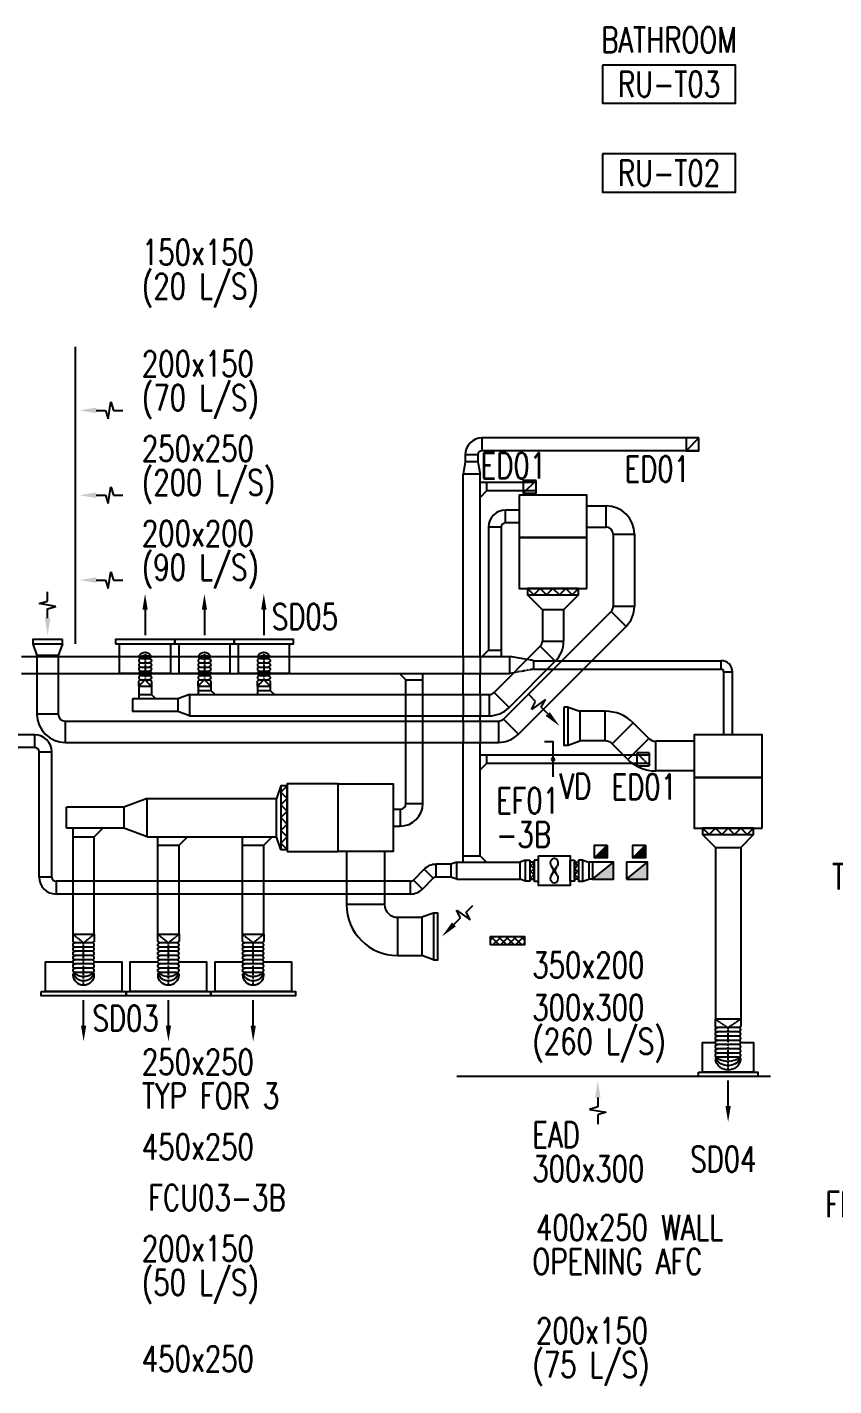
# Model space of a CAD drawing. Header units: millimetres. Extents: x 8426 to 52612, y 34067 to 55672.
# Drawn here: x 17480 to 26992, y 39658 to 55672 of the extents above; entities that cross this region are included whole.
import ezdxf
from ezdxf.enums import TextEntityAlignment as Align

# ---------------------------------------------------------------- set-up
doc = ezdxf.new("R2010")
doc.units = ezdxf.units.MM
for name, pattern in [('RU-MC03XXB1$0$HIDDEN2', [0.1875, 0.125, -0.0625]), ('RU-MD03XXB1$0$DASHDOT2', [0.5, 0.25, -0.125, 0, -0.125]), ('RU-MD03XXB1$0$HIDDEN2', [0.1875, 0.125, -0.0625])]:
    doc.linetypes.add(name, pattern=pattern)
doc.layers.add('AGRMNANT', color=1, linetype='Continuous', lineweight=25)
doc.layers.add('AGRMNONT', color=1, linetype='Continuous', lineweight=25)
for name, color, linetype in [('RU-MC03XXB1$0$MPVENENS', 2, 'Continuous'), ('RU-MC03XXB1$0$MPVENTND', 4, 'Continuous'), ('RU-MD03XXB1$0$MPVENENS', 2, 'Continuous'), ('RU-MD03XXB1$0$MPVENFNS', 60, 'Continuous'), ('RU-MD03XXB1$0$MPVENRAF', 1, 'Continuous'), ('RU-MD03XXB1$0$MPVENRNS', 40, 'Continuous'), ('RU-MD03XXB1$0$MPVENRNT', 4, 'Continuous'), ('RU-MD03XXB1$0$MPVENSAF', 1, 'Continuous'), ('RU-MD03XXB1$0$MPVENSNS', 7, 'Continuous'), ('RU-MD03XXB1$0$MPVENSNT', 11, 'Continuous'), ('RU-MD03XXB1$0$MPVENTND', 4, 'Continuous'), ('RU-MD03XXB1$0$MPVRNENT', 3, 'Continuous'), ('RU-MD03XXB1$0$MPWOPENL', 1, 'Continuous'), ('RU-MD03XXB1$0$X-REF', 25, 'Continuous'), ('RU-ME03XXB1$0$MPPIPENE', 6, 'Continuous'), ('RU-ME03XXB1$0$MPVENTNE', 6, 'Continuous')]:
    doc.layers.add(name, color=color, linetype=linetype)
doc.styles.add('RU-MD03XXB1$0$Standard', font='simplex.shx', dxfattribs={"width": 0.75})
doc.styles.add('SS', font='SIMPLEX.SHX', dxfattribs={"width": 0.75, "height": 3.5})
doc.styles.add('SS-1', font='simplex.shx', dxfattribs={"width": 0.75, "height": 3, "bigfont": 'B1NASKH.shx'})
doc.styles.add('SS-100', font='simplex.shx', dxfattribs={"width": 0.75, "height": 300, "bigfont": 'B1NASKH.shx'})

# ---------------------------------------------------------------- blocks, each defined once
blk = doc.blocks.new('ROOM NO.3')
at = {"linetype": 'Continuous'}
blk.add_lwpolyline([(-114723, 82043), (-114723, 81593), (-113153, 81593), (-113153, 82043)], close=True, dxfattribs=at)
at = {"style": 'SS-1', "width": 0.75, "flags": 1}
for tag, p in [('CEILING-FINISH', (-113938, 86807)), ('WALL-FINISH', (-113938, 86307)), ('SKIRTING-FINISH', (-113938, 85807)), ('FLOOR-FINISH', (-113938, 85307)), ('ACTUAL-AREA', (-113938, 84801)), ('TOR-AREA', (-113938, 84294)), ('PEOPLE-NO.', (-113938, 83787)), ('DEPT-NAME', (-113938, 83292)), ('RM-NAME', (-113938, 82288))]:
    blk.add_attdef(tag, text='', height=300, dxfattribs=at).set_placement(p, align=Align.MIDDLE)
at = {"linetype": 'Continuous', "style": 'SS', "width": 0.75, "flags": 4}
blk.add_attdef('RM-NO', text='', height=300, dxfattribs=at).set_placement((-113938, 81818), align=Align.MIDDLE)
blk = doc.blocks.new('S-TEXT')
at = {"style": 'SS-100', "width": 0.75}
for tag, p in [('R-NA1', (0, 4.25)), ('R-NA2', (0, 0))]:
    blk.add_attdef(tag, text='', height=3, dxfattribs=at).set_placement(p, align=Align.MIDDLE)
blk = doc.blocks.new('RU-MC03XXB1$0$EAD150X150')
at = {"layer": 'RU-MC03XXB1$0$MPVENENS'}
blk.add_line((-75, -75), (75, 75), dxfattribs=at)
blk.add_lwpolyline([(-75, -75), (75, -75), (75, 75), (-75, 75)], close=True, dxfattribs=at)
blk.add_solid([(75, 75), (75, -75), (-75, -75)], dxfattribs=at)
blk = doc.blocks.new('RU-MC03XXB1$0$EAD250X200')
at = {"layer": 'RU-MC03XXB1$0$MPVENENS'}
blk.add_line((-125, -100), (125, 100), dxfattribs=at)
blk.add_lwpolyline([(-125, -100), (125, -100), (125, 100), (-125, 100)], close=True, dxfattribs=at)
blk.add_solid([(125, 100), (125, -100), (-125, -100)], dxfattribs=at)
blk = doc.blocks.new('RU-MC03XXB1$0$EG-1')
at = {"color": 1}
blk.add_line((-75, -75), (75, 75), dxfattribs=at)
blk.add_lwpolyline([(-75, -75), (-75, 75), (75, 75), (75, -75)], close=True)
blk = doc.blocks.new('RU-MC03XXB1')
at = {"layer": 'RU-MC03XXB1$0$MPVENTND', "color": 1, "linetype": 'RU-MC03XXB1$0$HIDDEN2'}
blk.add_line((11995, 6362), (11845, 6512), dxfattribs=at)
at = {"layer": 'RU-MC03XXB1$0$MPVENTND'}
for points in [[(5695, 7800), (6395, 7800), (6395, 7850), (5695, 7850)], [(6395, 7800), (7095, 7800), (7095, 7850), (6395, 7850)], [(7095, 7800), (7795, 7800), (7795, 7850), (7095, 7850)], [(4820, 3700), (5820, 3700), (5820, 3650), (4820, 3650)], [(5820, 3700), (6820, 3700), (6820, 3650), (5820, 3650)], [(6820, 3700), (7820, 3700), (7820, 3650), (6820, 3650)], [(12570, 2750), (13270, 2750), (13270, 2700), (12570, 2700)]]:
    blk.add_lwpolyline(points, close=True, dxfattribs=at)
at = {"layer": 'RU-MC03XXB1$0$MPVENTND', "color": 1, "linetype": 'RU-MC03XXB1$0$HIDDEN2'}
blk.add_lwpolyline([(11995, 6362), (11995, 6512), (11845, 6512), (11845, 6362)], close=True, dxfattribs=at)
at = {"layer": 'RU-MC03XXB1$0$MPVENENS', "xscale": -1, "rotation": 90}
for p in [(11420, 5350), (11870, 5350)]:
    blk.add_blockref('RU-MC03XXB1$0$EAD150X150', p, dxfattribs=at)
at = {"layer": 'RU-MC03XXB1$0$MPVENENS'}
for p in [(11445, 5125), (11845, 5125)]:
    blk.add_blockref('RU-MC03XXB1$0$EAD250X200', p, dxfattribs=at)
at = {"layer": 'RU-MC03XXB1$0$MPVENTND', "xscale": -1, "rotation": 90}
for p in [(12500, 10150), (10580, 9650)]:
    blk.add_blockref('RU-MC03XXB1$0$EG-1', p, dxfattribs=at)
blk = doc.blocks.new('RU-ME03XXB1$0$EF')
at = {"color": 4}
for p, q in [((-14, 12), (-53, 44)), ((53, 44), (14, 12)), ((-14, -12), (-53, -44)), ((53, -44), (14, -12))]:
    blk.add_line(p, q, dxfattribs=at)
at = {"color": 2}
blk.add_lwpolyline([(-175, 250), (-175, -250), (175, -250), (175, 250)], close=True, dxfattribs=at)
at = {"color": 4}
blk.add_circle((0, 0), 18.8, dxfattribs=at)
for centre, start, end in [((-90, 0), 50.3477, 309.6523), ((90, 0), 230.3477, 129.6523)]:
    blk.add_arc(centre, 57.4, start, end, dxfattribs=at)
blk = doc.blocks.new('RU-ME03XXB1$0$FCU2')
at = {"color": 2}
blk.add_lwpolyline([(375, 600), (375, 675), (-375, 675), (-375, 600)], close=True, dxfattribs=at)
at = {"color": 1}
blk.add_lwpolyline([(375, 600), (300, 675), (225, 600), (150, 675), (75, 600), (0, 675), (-75, 600), (-150, 675), (-225, 600), (-300, 675), (-375, 600), (-375, 600)], dxfattribs=at)
blk.add_lwpolyline([(-400, 600), (-400, 0), (400, 0), (400, 600)], close=True)
blk = doc.blocks.new('RU-ME03XXB1$0$FCU1')
at = {"color": 2}
blk.add_lwpolyline([(300, 600), (300, 675), (-300, 675), (-300, 600)], close=True, dxfattribs=at)
at = {"color": 1}
blk.add_lwpolyline([(-300, 600), (-300, 600), (-225, 675), (-150, 600), (-75, 675), (0, 600), (75, 675), (150, 600), (225, 675), (300, 600)], dxfattribs=at)
blk.add_lwpolyline([(-400, 600), (-400, 0), (400, 0), (400, 600)], close=True)
blk = doc.blocks.new('RU-ME03XXB1')
at = {"layer": 'RU-ME03XXB1$0$MPPIPENE'}
for name, p, rotation in [('RU-ME03XXB1$0$FCU1', (10855, 9050), 180), ('RU-ME03XXB1$0$FCU2', (8320, 5750), 90), ('RU-ME03XXB1$0$FCU1', (12920, 6225), 180)]:
    blk.add_blockref(name, p, dxfattribs=dict(at, rotation=rotation))
at = {"layer": 'RU-ME03XXB1$0$MPVENTNE', "xscale": -1, "yscale": 0.75, "rotation": 90}
blk.add_blockref('RU-ME03XXB1$0$EF', (10870, 5125), dxfattribs=at)
blk = doc.blocks.new('RU-MD03XXB1$0$SDAR')
at = {"color": 0, "linetype": 'ByBlock'}
blk.add_line((-300, 0), (0, 0), dxfattribs=at)
blk.add_solid([(-300, 31.25), (-300, -31.25), (-487.5, 0)], dxfattribs=at)
blk = doc.blocks.new('RU-MD03XXB1$0$RDAF')
for p, q in [((200, 0), (310, 0)), ((310, 0), (340, 99)), ((340, 99), (373, -99)), ((403, 0), (513, 0)), ((373, -99), (403, 0))]:
    blk.add_line(p, q)
blk.add_solid([(200, -33), (200, 33), (0, 0)])
blk = doc.blocks.new('RU-MD03XXB1$0$F-150')
at = {"layer": 'RU-MD03XXB1$0$MPVENSNS', "color": 1, "linetype": 'RU-MD03XXB1$0$DASHDOT2'}
for p in [(-75, 325), (75, 325), (0, -75)]:
    blk.add_line(p, (0, 250), dxfattribs=at)
at = {"layer": 'RU-MD03XXB1$0$MPVENSNS', "color": 1}
for p, q in [((-50, 200), (50, 200)), ((-50, 150), (50, 150)), ((-50, 100), (50, 100)), ((-50, 50), (50, 50)), ((-43, 0), (43, 0))]:
    blk.add_line(p, q, dxfattribs=at)
at = {"layer": 'RU-MD03XXB1$0$MPVENSNS', "color": 2}
blk.add_lwpolyline([(-75, 325), (-75, 275, 0.414214), (-50, 250), (50, 250, 0.414214), (75, 275), (75, 325)], format="xyb", dxfattribs=at)
at = {"layer": 'RU-MD03XXB1$0$MPVENSNS', "color": 1}
for points in [[(-50, 0, -1), (-50, 50, -1), (-50, 100, -1), (-50, 150, -1), (-50, 200, -1), (-50, 250)], [(50, 0, 1), (50, 50, 1), (50, 100, 1), (50, 150, 1), (50, 200, 1), (50, 250)]]:
    blk.add_lwpolyline(points, format="xyb", dxfattribs=at)
for centre, radius, start, end in [((-43, -25), 25, 90, 210), ((0, 0), 75, 210, 330), ((0, 50), 88, 223.7528, 316.2472), ((43, -25), 25, 330, 90), ((43, -25), 25, 330, 90)]:
    blk.add_arc(centre, radius, start, end, dxfattribs=at)
blk = doc.blocks.new('RU-MD03XXB1$0$F-300')
at = {"layer": 'RU-MD03XXB1$0$MPVENSNS', "color": 1, "linetype": 'RU-MD03XXB1$0$DASHDOT2'}
for p in [(-150, 450), (150, 450), (0, -150)]:
    blk.add_line(p, (0, 350), dxfattribs=at)
at = {"layer": 'RU-MD03XXB1$0$MPVENSNS', "color": 1}
for p, q in [((-125, 300), (125, 300)), ((-125, 250), (125, 250)), ((-125, 200), (125, 200)), ((-125, 150), (125, 150)), ((-125, 100), (125, 100)), ((-125, 50), (125, 50)), ((-122, 0), (122, 0))]:
    blk.add_line(p, q, dxfattribs=at)
at = {"layer": 'RU-MD03XXB1$0$MPVENSNS', "color": 2}
blk.add_lwpolyline([(-150, 450), (-150, 375, 0.414214), (-125, 350), (125, 350, 0.414214), (150, 375), (150, 450)], format="xyb", dxfattribs=at)
at = {"layer": 'RU-MD03XXB1$0$MPVENSNS', "color": 1}
for points in [[(-125, 0, -1), (-125, 50, -1), (-125, 100, -1), (-125, 150, -1), (-125, 200, -1), (-125, 250, -1), (-125, 300, -1), (-125, 350)], [(125, 0, 1), (125, 50, 1), (125, 100, 1), (125, 150, 1), (125, 200, 1), (125, 250, 1), (125, 300, 1), (125, 350)]]:
    blk.add_lwpolyline(points, format="xyb", dxfattribs=at)
for centre, radius, start, end in [((-122, -25), 25, 90, 191.537), ((0, 0), 150, 191.537, 348.463), ((0, 65), 164, 208.4107, 331.5893), ((0, 213), 261, 237.5556, 302.4444), ((122, -25), 25, 348.463, 90)]:
    blk.add_arc(centre, radius, start, end, dxfattribs=at)
blk = doc.blocks.new('RU-MD03XXB1$0$F-250')
at = {"layer": 'RU-MD03XXB1$0$MPVENSNS', "color": 1, "linetype": 'RU-MD03XXB1$0$DASHDOT2'}
for p in [(-125, 450), (125, 450), (0, -150)]:
    blk.add_line(p, (0, 350), dxfattribs=at)
at = {"layer": 'RU-MD03XXB1$0$MPVENSNS', "color": 1}
for p, q in [((-100, 300), (100, 300)), ((-100, 250), (100, 250)), ((-100, 200), (100, 200)), ((-100, 150), (100, 150)), ((-100, 100), (100, 100)), ((-100, 50), (100, 50)), ((-97, 0), (97, 0))]:
    blk.add_line(p, q, dxfattribs=at)
at = {"layer": 'RU-MD03XXB1$0$MPVENSNS', "color": 2}
blk.add_lwpolyline([(-125, 450), (-125, 375, 0.414214), (-100, 350), (100, 350, 0.414214), (125, 375), (125, 450)], format="xyb", dxfattribs=at)
at = {"layer": 'RU-MD03XXB1$0$MPVENSNS', "color": 1}
for points in [[(-100, 0, -1), (-100, 50, -1), (-100, 100, -1), (-100, 150, -1), (-100, 200, -1), (-100, 250, -1), (-100, 300, -1), (-100, 350)], [(100, 0, 1), (100, 50, 1), (100, 100, 1), (100, 150, 1), (100, 200, 1), (100, 250, 1), (100, 300, 1), (100, 350)]]:
    blk.add_lwpolyline(points, format="xyb", dxfattribs=at)
for centre, radius, start, end in [((-97, -25), 25, 90, 191.537), ((0, -28), 122, 180.9326, 359.0674), ((0, 27), 126, 198.4126, 341.5874), ((0, 135), 183, 230.9997, 309.0003), ((97, -25), 25, 348.463, 90)]:
    blk.add_arc(centre, radius, start, end, dxfattribs=at)
blk = doc.blocks.new('RU-MD03XXB1$0$VD')
at = {"color": 2}
blk.add_lwpolyline([(0, 275), (0, -275), (100, -275)], dxfattribs=at)
at = {"color": 2, "const_width": 37.5}
blk.add_lwpolyline([(-18.75, 0, 1), (18.75, 0, 1)], format="xyb", close=True, dxfattribs=at)

msp = doc.modelspace()

# ---------------------------------------------------------------- hatches: boundary and pattern name
at = {"layer": 'RU-MD03XXB1$0$MPVENENS'}
h = msp.add_hatch(dxfattribs=at)
h.set_pattern_fill('ANSI37', color=1, scale=400, angle=270, style=0)
h.set_pattern_definition([(315, (56124.087, 69654.78), (35.35534, 35.35534), []), (45, (56124.087, 69654.78), (-35.35534, 35.35534), [])])
h.paths.add_polyline_path([(23408, 45830.2), (23408, 45630.2), (23458, 45630.2), (23458, 45830.2)])
h = msp.add_hatch(dxfattribs=at)
h.set_pattern_fill('ANSI37', color=1, scale=400, angle=270, style=0)
h.set_pattern_definition([(225, (-8732.99, 69654.78), (-35.35534, 35.35534), []), (135, (-8732.99, 69654.78), (35.35534, 35.35534), [])])
h.paths.add_polyline_path([(23983, 45830.2), (23983, 45630.2), (23933, 45630.2), (23933, 45830.2)])
at = {"layer": 'RU-MD03XXB1$0$MPWOPENL'}
h = msp.add_hatch(dxfattribs=at)
h.set_pattern_fill('ANSI37', color=256, scale=500, style=0)
h.set_pattern_definition([(45, (3785.55, 40605.2), (-44.19417, 44.19417), []), (135, (3785.55, 40605.2), (-44.19417, -44.19417), [])])
h.paths.add_polyline_path([(22945.5, 44855.2), (22945.5, 44955.2), (23345.5, 44955.2), (23345.5, 44855.2)])

# ---------------------------------------------------------------- linework, layer by layer
at = {"layer": 'RU-MD03XXB1$0$MPVENENS'}
for p, q in [((25400.5, 50830.2), (22845.5, 50830.2)), ((22845.5, 50680.2), (22845.5, 50830.2)), ((25400.5, 50680.2), (25400.5, 50830.2)), ((22645.5, 50630.2), (22645.5, 50547)), ((22795.5, 50630.2), (22645.5, 50630.2)), ((22795.5, 50630.2), (22795.5, 50547)), ((25400.5, 50680.2), (22845.5, 50680.2)), ((22645.5, 50547), (22620.5, 50405.2)), ((22795.5, 50547), (22645.5, 50547)), ((22795.5, 50547), (22820.5, 50405.2)), ((22620.5, 48255.2), (22620.5, 50405.2)), ((22820.5, 50405.2), (22620.5, 50405.2)), ((22820.5, 48255.2), (22820.5, 50405.2)), ((23480.5, 50305.2), (22820.5, 50305.2)), ((22895.5, 50305.2), (22895.5, 50205.2)), ((23480.5, 50205.2), (23480.5, 50305.2)), ((22895.5, 50205.2), (22820.5, 50130.2)), ((23480.5, 50205.2), (22895.5, 50205.2)), ((22620.5, 47805.2), (22620.5, 48055.2)), ((22820.5, 47805.2), (22820.5, 48055.2)), ((22620.5, 47492.7), (22620.5, 47555.2)), ((22820.5, 47492.7), (22820.5, 47555.2)), ((17570.5, 47330.2), (17245.5, 47330.2)), ((17570.5, 47180.2), (17570.5, 47330.2)), ((22620.5, 45830.2), (22620.5, 47242.7)), ((22820.5, 45905.2), (22820.5, 47242.7)), ((17570.5, 47180.2), (17245.5, 47180.2)), ((17620.5, 45655.2), (17620.5, 47130.2)), ((17620.5, 47130.2), (17770.5, 47130.2)), ((17770.5, 45655.2), (17770.5, 47130.2)), ((24511.4, 47092.7), (22820.5, 47092.7)), ((22895.5, 47092.7), (22895.5, 46992.7)), ((22895.5, 46992.7), (22820.5, 46917.7)), ((24620.1, 46992.7), (22895.5, 46992.7)), ((22476.9, 45805.2), (22302, 45805.2)), ((22302, 45655.2), (22302, 45805.2)), ((22545.5, 45830.2), (22476.9, 45805.2)), ((22476.9, 45805.2), (22476.9, 45655.2)), ((22545.5, 45830.2), (23289.4, 45830.2)), ((22545.5, 45630.2), (22545.5, 45830.2)), ((22620.5, 45905.2), (22820.5, 45905.2)), ((22820.5, 45905.2), (22895.5, 45830.2)), ((23358, 45855.2), (23289.4, 45830.2)), ((23289.4, 45830.2), (23289.4, 45630.2)), ((24033, 45855.2), (24101.7, 45830.2)), ((24101.7, 45830.2), (24101.7, 45630.2)), ((24145.5, 45830.2), (24101.7, 45830.2)), ((17770.5, 45655.2), (17620.5, 45655.2)), ((22160.6, 45746.6), (22033.8, 45619.8)), ((22266.7, 45640.6), (22139.9, 45513.8)), ((22266.7, 45640.6), (22160.6, 45746.6)), ((22476.9, 45655.2), (22302, 45655.2)), ((22545.5, 45630.2), (22476.9, 45655.2)), ((18020.5, 45605.2), (17820.5, 45605.2)), ((17820.5, 45605.2), (17820.5, 45455.2)), ((19020.5, 45605.2), (18270.5, 45605.2)), ((20020.5, 45605.2), (19270.5, 45605.2)), ((21245.5, 45605.2), (20270.5, 45605.2)), ((21998.5, 45605.2), (21695.5, 45605.2)), ((21998.5, 45455.2), (21998.5, 45605.2)), ((22033.8, 45619.8), (22139.9, 45513.8)), ((22545.5, 45630.2), (23289.4, 45630.2)), ((23358, 45605.2), (23289.4, 45630.2)), ((24033, 45605.2), (24101.7, 45630.2)), ((24145.5, 45630.2), (24101.7, 45630.2)), ((18020.5, 45455.2), (17820.5, 45455.2)), ((19020.5, 45455.2), (18270.5, 45455.2)), ((20020.5, 45455.2), (19270.5, 45455.2)), ((21245.5, 45455.2), (20270.5, 45455.2)), ((21998.5, 45455.2), (21695.5, 45455.2))]:
    msp.add_line(p, q, dxfattribs=at)
at = {"layer": 'RU-MD03XXB1$0$MPVENENS', "color": 1, "linetype": 'RU-MD03XXB1$0$HIDDEN2'}
for p, q in [((22620.5, 48255.2), (22620.5, 48055.2)), ((22820.5, 48255.2), (22820.5, 48055.2)), ((22620.5, 47805.2), (22620.5, 47555.2)), ((22820.5, 47805.2), (22820.5, 47555.2)), ((22620.5, 47492.7), (22620.5, 47242.7)), ((22820.5, 47492.7), (22820.5, 47242.7)), ((24820.5, 47092.7), (24511.4, 47092.7)), ((24820.5, 46992.7), (24820.5, 47092.7)), ((24820.5, 46992.7), (24620.1, 46992.7)), ((18270.5, 45605.2), (18020.5, 45605.2)), ((19270.5, 45605.2), (19020.5, 45605.2)), ((20270.5, 45605.2), (20020.5, 45605.2)), ((21695.5, 45605.2), (21245.5, 45605.2)), ((18270.5, 45455.2), (18020.5, 45455.2)), ((19270.5, 45455.2), (19020.5, 45455.2)), ((20270.5, 45455.2), (20020.5, 45455.2)), ((21695.5, 45455.2), (21245.5, 45455.2))]:
    msp.add_line(p, q, dxfattribs=at)
at = {"layer": 'RU-MD03XXB1$0$MPVENENS', "color": 1}
for points in [[(23408, 45855.2), (23408, 45605.2), (23358, 45605.2), (23358, 45855.2)], [(23408, 45830.2), (23408, 45630.2), (23458, 45630.2), (23458, 45830.2)], [(23458, 45855.2), (23458, 45605.2), (23508, 45605.2), (23508, 45855.2)], [(23933, 45855.2), (23933, 45605.2), (23883, 45605.2), (23883, 45855.2)], [(23983, 45830.2), (23983, 45630.2), (23933, 45630.2), (23933, 45830.2)], [(23983, 45855.2), (23983, 45605.2), (24033, 45605.2), (24033, 45855.2)]]:
    msp.add_lwpolyline(points, close=True, dxfattribs=at)
at = {"layer": 'RU-MD03XXB1$0$MPVENENS'}
for centre, radius, start, end in [((22845.5, 50630.2), 200, 90, 180), ((22845.5, 50630.2), 50, 90, 180), ((17570.5, 47130.2), 200, 0, 90), ((17570.5, 47130.2), 50, 0, 90), ((22302, 45605.2), 200, 90, 135), ((17820.5, 45655.2), 200, 180, 270), ((17820.5, 45655.2), 50, 180, 270), ((22302, 45605.2), 50, 90, 135), ((21998.5, 45655.2), 50, 270, 315), ((21998.5, 45655.2), 200, 270, 315)]:
    msp.add_arc(centre, radius, start, end, dxfattribs=at)
at = {"layer": 'RU-MD03XXB1$0$MPVENFNS'}
for p, q in [((23280.5, 49980.2), (23120.5, 49980.2)), ((23120.5, 49830.2), (23120.5, 49980.2)), ((23280.5, 49830.2), (23120.5, 49830.2)), ((22920.5, 49780.2), (22920.5, 48330.2)), ((23070.5, 49780.2), (22920.5, 49780.2)), ((23070.5, 49780.2), (23070.5, 48255.2)), ((17414.2, 48255.2), (17595.5, 48255.2)), ((17845.5, 48255.2), (18570.5, 48255.2)), ((19170.5, 48255.2), (19270.5, 48255.2)), ((19870.5, 48255.2), (19970.5, 48255.2)), ((20570.5, 48255.2), (23170.5, 48255.2)), ((22920.5, 48330.2), (22845.5, 48255.2)), ((22920.5, 48330.2), (23070.5, 48330.2)), ((23170.5, 48055.2), (23170.5, 48255.2)), ((23374.8, 48219.2), (23170.5, 48255.2)), ((23714.2, 48205.2), (23785.1, 48205.2)), ((24138.6, 48205.2), (25662.2, 48205.2)), ((25662.2, 48105.2), (25662.2, 48205.2)), ((17414.2, 48055.2), (17595.5, 48055.2)), ((17845.5, 48055.2), (18570.5, 48055.2)), ((19170.5, 48055.2), (19270.5, 48055.2)), ((19870.5, 48055.2), (19970.5, 48055.2)), ((20570.5, 48055.2), (23170.5, 48055.2)), ((21945.5, 47980.2), (21870.5, 48055.2)), ((22145.5, 47805.2), (22145.5, 48055.2)), ((23219.4, 48063.8), (23170.5, 48055.2)), ((23614.4, 48105.2), (23685.1, 48105.2)), ((24038.6, 48105.2), (25662.2, 48105.2)), ((25695.5, 47330.2), (25695.5, 48071.9)), ((25695.5, 48071.9), (25795.5, 48071.9)), ((25795.5, 47330.2), (25795.5, 48071.9)), ((21945.5, 47980.2), (22145.5, 47980.2)), ((21945.5, 47805.2), (21945.5, 47980.2)), ((21945.5, 47492.7), (21945.5, 47555.2)), ((22145.5, 47492.7), (22145.5, 47555.2)), ((21945.5, 46521.9), (21945.5, 47242.7)), ((22145.5, 46521.9), (22145.5, 47242.7)), ((21795.5, 46455.2), (21878.9, 46455.2)), ((21878.9, 46455.2), (21878.9, 46255.2)), ((21945.5, 46521.9), (22145.5, 46521.9)), ((21795.5, 46255.2), (21878.9, 46255.2))]:
    msp.add_line(p, q, dxfattribs=at)
at = {"layer": 'RU-MD03XXB1$0$MPVENFNS', "color": 1, "linetype": 'RU-MD03XXB1$0$HIDDEN2'}
for p, q in [((17595.5, 48255.2), (17845.5, 48255.2)), ((18570.5, 48255.2), (19170.5, 48255.2)), ((19270.5, 48255.2), (19870.5, 48255.2)), ((19970.5, 48255.2), (20570.5, 48255.2)), ((23454.1, 48205.2), (23374.8, 48219.2)), ((23454.1, 48105.2), (23454.1, 48205.2)), ((23454.1, 48205.2), (23714.2, 48205.2)), ((23785.1, 48205.2), (24138.6, 48205.2)), ((17595.5, 48055.2), (17845.5, 48055.2)), ((18570.5, 48055.2), (19170.5, 48055.2)), ((19270.5, 48055.2), (19870.5, 48055.2)), ((19970.5, 48055.2), (20570.5, 48055.2)), ((23454.1, 48105.2), (23219.4, 48063.8)), ((23454.1, 48105.2), (23614.4, 48105.2)), ((23685.1, 48105.2), (24038.6, 48105.2)), ((21945.5, 47555.2), (21945.5, 47805.2)), ((22145.5, 47555.2), (22145.5, 47805.2)), ((21945.5, 47242.7), (21945.5, 47492.7)), ((22145.5, 47242.7), (22145.5, 47492.7))]:
    msp.add_line(p, q, dxfattribs=at)
at = {"layer": 'RU-MD03XXB1$0$MPVENFNS'}
for centre, radius, start, end in [((23120.5, 49780.2), 200, 90, 180), ((23120.5, 49780.2), 50, 90, 180), ((25662.2, 48071.9), 133.3, 0, 90), ((25662.2, 48071.9), 33.3, 0, 90), ((21878.9, 46521.9), 66.7, 270, 0), ((21878.9, 46521.9), 266.7, 270, 0)]:
    msp.add_arc(centre, radius, start, end, dxfattribs=at)
at = {"layer": 'RU-MD03XXB1$0$MPVENRNS'}
for p, q in [((24080.5, 50030.2), (24307.2, 50030.2)), ((24307.2, 49780.2), (24307.2, 50030.2)), ((24080.5, 49780.2), (24307.2, 49780.2)), ((24390.5, 49696.9), (24390.5, 48845.2)), ((24390.5, 49696.9), (24640.5, 49696.9)), ((24640.5, 49696.9), (24640.5, 48845.2)), ((24640.5, 48845.2), (24390.5, 48845.2)), ((23097, 47517.1), (24366.1, 48786.3)), ((24366.1, 48786.3), (24542.9, 48609.5)), ((23273.8, 47340.3), (24542.9, 48609.5)), ((17545.5, 48405.2), (17595.5, 48267.8)), ((17895.5, 48405.2), (17845.5, 48267.8)), ((17595.5, 48267.8), (17595.5, 47576)), ((17845.5, 48267.8), (17595.5, 48267.8)), ((17845.5, 48267.8), (17845.5, 47576)), ((17845.5, 47576), (17595.5, 47576)), ((23858.2, 47659.1), (23995.5, 47609.1)), ((24296.6, 47609.1), (23995.5, 47609.1)), ((23995.5, 47609.1), (23995.5, 47259.1)), ((24296.6, 47259.1), (24296.6, 47609.1)), ((17928.9, 47492.7), (23038.1, 47492.7)), ((17928.9, 47492.7), (17928.9, 47242.7)), ((23038.1, 47492.7), (23038.1, 47242.7)), ((23273.8, 47340.3), (23097, 47517.1)), ((24379.1, 47225), (24626.6, 47472.4)), ((24809.7, 47289.4), (24626.6, 47472.4)), ((17928.9, 47242.7), (23038.1, 47242.7)), ((23858.2, 47209.1), (23995.5, 47259.1)), ((24296.6, 47259.1), (23995.5, 47259.1)), ((24809.7, 47289.4), (24562.2, 47041.9)), ((25345.5, 47255.2), (24892.2, 47255.2)), ((24892.2, 46905.2), (24892.2, 47255.2)), ((24562.2, 47041.9), (24379.1, 47225)), ((25345.5, 46905.2), (24892.2, 46905.2)), ((21245.5, 45955.2), (21245.5, 45330.2)), ((21695.5, 45955.2), (21695.5, 45330.2)), ((21695.5, 45330.2), (21245.5, 45330.2)), ((21845.5, 45180.2), (22134.1, 45180.2)), ((21845.5, 45180.2), (21845.5, 44730.2)), ((22271.5, 45230.2), (22134.1, 45180.2)), ((22134.1, 45180.2), (22134.1, 44730.2)), ((21845.5, 44730.2), (22134.1, 44730.2)), ((22271.5, 44680.2), (22134.1, 44730.2))]:
    msp.add_line(p, q, dxfattribs=at)
for points in [[(17895.5, 48455.2), (17545.5, 48455.2), (17545.5, 48405.2), (17895.5, 48405.2)], [(23808.2, 47659.1), (23808.2, 47209.1), (23858.2, 47209.1), (23858.2, 47659.1)], [(22271.5, 44680.2), (22321.5, 44680.2), (22321.5, 45230.2), (22271.5, 45230.2)]]:
    msp.add_lwpolyline(points, close=True, dxfattribs=at)
for centre, radius, start, end in [((24307.2, 49696.9), 333.3, 0, 90), ((24307.2, 49696.9), 83.3, 0, 90), ((24307.2, 48845.2), 83.3, 315, 0), ((24307.2, 48845.2), 333.3, 315, 0), ((17928.9, 47576), 333.3, 180, 270), ((17928.9, 47576), 83.3, 180, 270), ((24296.6, 47142.5), 466.7, 45, 90), ((23038.1, 47576), 83.3, 270, 315), ((23038.1, 47576), 333.3, 270, 315), ((24296.6, 47142.5), 116.7, 45, 90), ((24892.2, 47371.9), 116.7, 225, 270), ((24892.2, 47371.9), 466.7, 225, 270), ((21845.5, 45330.2), 600, 180, 270), ((21845.5, 45330.2), 150, 180, 270)]:
    msp.add_arc(centre, radius, start, end, dxfattribs=at)
at = {"layer": 'RU-MD03XXB1$0$MPVENRNT', "color": 1}
for points in [[(18795.5, 47855.2, 0, 100, 0), (18510.9, 47949.8, 0, 0, 0), (18389.8, 47990.1, 0, 0, 0), (18854.5, 54224.5, 0, 0, 0), (16393.9, 54224.5, 0, 0, 0)], [(17995.5, 51192.9, 0, 100, 0), (17695.5, 51192.9, 0, 0, 0), (15808, 51192.9, 0, 0, 0), (15808, 52760.8, 0, 0, 0), (11656.5, 52760.8, 0, 0, 0)], [(25205, 46905.2, 0, 100, 0), (25205, 46605.2, 0, 0, 0), (25205, 44618.3, 0, 0, 0), (24884.3, 44618.3, 0, 0, 0)], [(23145.5, 44855.2, 0, 100, 0), (23145.5, 44555.2, 0, 0, 0), (23145.5, 41523.7, 0, 0, 0), (23387.9, 41523.7, 0, 0, 0)], [(22073.2, 44730.2, 0, 100, 0), (22073.2, 44430.2, 0, 0, 0), (22073.2, 39976.5, 0, 0, 0), (20343.9, 39976.5, 0, 0, 0)], [(24973.2, 43305.2, 0, 100, 0), (24973.2, 43005.2, 0, 0, 0), (24973.2, 42597.3, 0, 0, 0), (26985.4, 42597.3, 0, 0, 0)]]:
    msp.add_lwpolyline(points, format="xyseb", dxfattribs=at)
at = {"layer": 'RU-MD03XXB1$0$MPVENSNS', "ltscale": 500}
for p, q in [((23380.5, 48980.2), (23555.5, 48805.2)), ((23980.5, 48980.2), (23805.5, 48805.2)), ((25445.5, 46155.2), (25595.5, 46005.2)), ((26045.5, 46155.2), (25895.5, 46005.2)), ((25595.5, 46005.2), (25595.5, 43980.2)), ((25595.5, 46005.2), (25895.5, 46005.2)), ((25895.5, 46005.2), (25895.5, 43980.2))]:
    msp.add_line(p, q, dxfattribs=at)
at = {"layer": 'RU-MD03XXB1$0$MPVENSNS'}
for p, q in [((23555.5, 48805.2), (23555.5, 48434.4)), ((23805.5, 48805.2), (23555.5, 48805.2)), ((23805.5, 48805.2), (23805.5, 48434.4)), ((22985.2, 47829.6), (23531.1, 48375.5)), ((23531.1, 48375.5), (23707.9, 48198.7)), ((23555.5, 48434.4), (23805.5, 48434.4)), ((23162, 47652.8), (23707.9, 48198.7)), ((18795.5, 47905.2), (18795.5, 47755.2)), ((18795.5, 47905.2), (18945.5, 47905.2)), ((18945.5, 47905.2), (18945.5, 47805.2)), ((19495.5, 47905.2), (19495.5, 47805.2)), ((19495.5, 47905.2), (19645.5, 47905.2)), ((19645.5, 47905.2), (19645.5, 47855.2)), ((20195.5, 47905.2), (20195.5, 47805.2)), ((20195.5, 47905.2), (20345.5, 47905.2)), ((20345.5, 47905.2), (20345.5, 47855.2)), ((18720.5, 47755.2), (18720.5, 47605.2)), ((19258.2, 47755.2), (18720.5, 47755.2)), ((18795.5, 47805.2), (18945.5, 47805.2)), ((18945.5, 47805.2), (18995.5, 47755.2)), ((19395.5, 47805.2), (19258.2, 47755.2)), ((19258.2, 47755.2), (19258.2, 47605.2)), ((19395.5, 47805.2), (19395.5, 47555.2)), ((19395.5, 47805.2), (22926.3, 47805.2)), ((19495.5, 47855.2), (19645.5, 47855.2)), ((19645.5, 47855.2), (19695.5, 47805.2)), ((20195.5, 47855.2), (20345.5, 47855.2)), ((20345.5, 47855.2), (20395.5, 47805.2)), ((22926.3, 47805.2), (22926.3, 47555.2)), ((23162, 47652.8), (22985.2, 47829.6)), ((19258.2, 47605.2), (18720.5, 47605.2)), ((19395.5, 47555.2), (19258.2, 47605.2)), ((19395.5, 47555.2), (22926.3, 47555.2)), ((20470.5, 46730.2), (20420.5, 46580.2)), ((18620.8, 46480.2), (17945.5, 46480.2)), ((17945.5, 46230.2), (17945.5, 46480.2)), ((18895.5, 46580.2), (18620.8, 46480.2)), ((18620.8, 46480.2), (18620.8, 46230.2)), ((18895.5, 46580.2), (20420.5, 46580.2)), ((18895.5, 46130.2), (18895.5, 46580.2)), ((20420.5, 46130.2), (20420.5, 46580.2)), ((18620.8, 46230.2), (17945.5, 46230.2)), ((18020.5, 44980.2), (18020.5, 46230.2)), ((18020.5, 46130.2), (18270.5, 46130.2)), ((18270.5, 46130.2), (18370.5, 46230.2)), ((18270.5, 44980.2), (18270.5, 46130.2)), ((18895.5, 46130.2), (18620.8, 46230.2)), ((18895.5, 46130.2), (20420.5, 46130.2)), ((19020.5, 44980.2), (19020.5, 46130.2)), ((19270.5, 46030.2), (19370.5, 46130.2)), ((20020.5, 44980.2), (20020.5, 46130.2)), ((20270.5, 46030.2), (20370.5, 46130.2)), ((20470.5, 45980.2), (20420.5, 46130.2)), ((19020.5, 46030.2), (19270.5, 46030.2)), ((19270.5, 44980.2), (19270.5, 46030.2)), ((20020.5, 46030.2), (20270.5, 46030.2)), ((20270.5, 44980.2), (20270.5, 46030.2)), ((18020.5, 44980.2), (18270.5, 44980.2)), ((19020.5, 44980.2), (19270.5, 44980.2)), ((20020.5, 44980.2), (20270.5, 44980.2)), ((25895.5, 43980.2), (25595.5, 43980.2))]:
    msp.add_line(p, q, dxfattribs=at)
at = {"layer": 'RU-MD03XXB1$0$MPVENSNS', "color": 2}
for points in [[(23280.5, 49655.2), (24080.5, 49655.2), (24080.5, 50155.2), (23280.5, 50155.2)], [(19170.5, 48055.2), (18570.5, 48055.2), (18570.5, 48405.2), (19170.5, 48405.2)], [(19870.5, 48055.2), (19270.5, 48055.2), (19270.5, 48405.2), (19870.5, 48405.2)], [(20570.5, 48055.2), (19970.5, 48055.2), (19970.5, 48405.2), (20570.5, 48405.2)], [(25345.5, 46830.2), (26145.5, 46830.2), (26145.5, 47330.2), (25345.5, 47330.2)], [(21145.5, 45955.2), (21145.5, 46755.2), (21795.5, 46755.2), (21795.5, 45955.2)]]:
    msp.add_lwpolyline(points, close=True, dxfattribs=at)
for points in [[(18270.5, 44655.2), (18595.5, 44655.2), (18595.5, 44305.2), (17695.5, 44305.2), (17695.5, 44655.2), (18020.5, 44655.2)], [(19270.5, 44655.2), (19595.5, 44655.2), (19595.5, 44305.2), (18695.5, 44305.2), (18695.5, 44655.2), (19020.5, 44655.2)], [(20270.5, 44655.2), (20595.5, 44655.2), (20595.5, 44305.2), (19695.5, 44305.2), (19695.5, 44655.2), (20020.5, 44655.2)], [(25895.5, 43705.2), (26045.5, 43705.2), (26045.5, 43355.2), (25445.5, 43355.2), (25445.5, 43705.2), (25595.5, 43705.2)]]:
    msp.add_lwpolyline(points, dxfattribs=at)
at = {"layer": 'RU-MD03XXB1$0$MPVENSNS'}
for centre, radius, start, end in [((23472.2, 48434.4), 83.3, 315, 0), ((23472.2, 48434.4), 333.3, 315, 0), ((22926.3, 47888.5), 83.3, 270, 315), ((22926.3, 47888.5), 333.3, 270, 315)]:
    msp.add_arc(centre, radius, start, end, dxfattribs=at)
at = {"layer": 'RU-MD03XXB1$0$MPVENSNT', "color": 1}
for points in [[(23680.5, 50155.2, 0, 100, 0), (23680.5, 50455.2, 0, 0, 0), (23680.5, 54423, 0, 0, 0), (26855.2, 54423, 0, 0, 0)], [(23028.8, 49957.9, 0, 100, 0), (22816.7, 50170.1, 0, 0, 0), (20839.4, 52147.4, 0, 0, 0), (20839.4, 53018.8, 0, 0, 0), (20437.4, 53018.8, 0, 0, 0)], [(25567.4, 47330.2, 0, 100, 0), (25567.4, 47630.2, 0, 0, 0), (25567.4, 50782.6, 0, 0, 0), (26894.8, 50782.6, 0, 0, 0)], [(21648.7, 47805.2, 0, 100, 0), (21648.7, 48105.2, 0, 0, 0), (21648.7, 50705.2, 0, 0, 0), (20387, 50705.2, 0, 0, 0)], [(21458.3, 48255.2, 0, 100, 0), (21458.3, 48555.2, 0, 0, 0), (21458.3, 49705.2, 0, 0, 0), (20387, 49705.2, 0, 0, 0)], [(25795.5, 47619.8, 0, 100, 0), (26095.5, 47619.8, 0, 0, 0), (26815.5, 47619.8, 0, 0, 0), (26815.5, 46409.7, 0, 0, 0), (26936.7, 46409.7, 0, 0, 0)], [(21888.5, 46255.2, 0, 100, 0), (21888.5, 45955.2, 0, 0, 0), (21888.5, 41276.5, 0, 0, 0), (20290.2, 41276.5, 0, 0, 0)], [(20152.5, 46130.2, 0, 100, 0), (20364.6, 45918.1, 0, 0, 0), (20992.4, 45290.3, 0, 0, 0), (20992.4, 42476.5, 0, 0, 0), (20437.4, 42476.5, 0, 0, 0)], [(21469.7, 45955.2, 0, 100, 0), (21469.7, 45655.2, 0, 0, 0), (21469.7, 41876.5, 0, 0, 0), (20748.6, 41876.5, 0, 0, 0)], [(20270.5, 45159.8, 0, 100, 0), (20570.5, 45159.8, 0, 0, 0), (20885, 45159.8, 0, 0, 0), (20885, 43476.5, 0, 0, 0), (20437.4, 43476.5, 0, 0, 0)], [(25595.5, 44118.3, 0, 100, 0), (25295.5, 44118.3, 0, 0, 0), (24925.5, 44118.3, 0, 0, 0), (24925.5, 44118.3, 0, 0, 0), (24925.5, 44118.3, 0, 0, 0)]]:
    msp.add_lwpolyline(points, format="xyseb", dxfattribs=at)
at = {"layer": 'RU-MD03XXB1$0$MPVENTND', "color": 5, "linetype": 'RU-MD03XXB1$0$HIDDEN2'}
for p, q in [((18045.5, 51905.2), (18045.5, 48405.2)), ((26245.5, 43305.2), (22545.5, 43305.2))]:
    msp.add_line(p, q, dxfattribs=at)
at = {"layer": 'RU-MD03XXB1$0$MPVRNENT', "color": 1}
for points in [[(24967.2, 50830.2, 0, 100, 0), (24967.2, 51130.2, 0, 0, 0), (24967.2, 52786.5, 0, 0, 0), (26935.7, 52786.5, 0, 0, 0)], [(22620.5, 49899.1, 0, 100, 0), (22408.4, 50111.2, 0, 0, 0), (20814.4, 51705.2, 0, 0, 0), (20312.3, 51705.2, 0, 0, 0)], [(22845.5, 45630.2, 0, 100, 0), (22845.5, 45330.2, 0, 0, 0), (22845.5, 40308.5, 0, 0, 0), (23387.9, 40308.5, 0, 0, 0)], [(24245.5, 45630.2, 0, 100, 0), (24033.4, 45418.1, 0, 0, 0), (23287.6, 44672.2, 0, 0, 0), (23287.6, 42618.3, 0, 0, 0), (23371, 42618.3, 0, 0, 0)], [(17895.5, 45455.2, 0, 100, 0), (17895.5, 45155.2, 0, 0, 0), (17895.5, 40194.3, 0, 0, 0), (9881.4, 40194.3, 0, 0, 0)]]:
    msp.add_lwpolyline(points, format="xyseb", dxfattribs=at)
at = {"layer": 'RU-MD03XXB1$0$MPWOPENL'}
msp.add_lwpolyline([(22945.5, 44855.2), (22945.5, 44955.2), (23345.5, 44955.2), (23345.5, 44855.2)], close=True, dxfattribs=at)

# ---------------------------------------------------------------- block references
at = {"layer": 'AGRMNANT', "xscale": 100, "yscale": 100, "zscale": 100, "rotation": 9.40134851601926e-07}
msp.add_blockref('S-TEXT', (25048.9, 55521.8), dxfattribs=at).add_auto_attribs({'R-NA2': 'BATHROOM'})
at = {"layer": 'AGRMNONT'}
ref = msp.add_blockref('ROOM NO.3', (138986.6, -26818.1), dxfattribs=at)
ref.add_attrib('RM-NO', 'RU-T03', dxfattribs={"layer": '0', "linetype": 'Continuous', "height": 300, "style": 'SS', "width": 0.75}).set_placement((25048.9, 55000.2), align=Align.MIDDLE)
ref = msp.add_blockref('ROOM NO.3', (138986.6, -27865.7), dxfattribs=at)
ref.add_attrib('RM-NO', 'RU-T02', dxfattribs={"layer": '0', "linetype": 'Continuous', "height": 300, "style": 'SS', "width": 0.75}).set_placement((25048.9, 53952.6), align=Align.MIDDLE)
at = {"layer": 'RU-MD03XXB1$0$MPVENENS', "yscale": 0.75, "rotation": 180}
msp.add_blockref('RU-MD03XXB1$0$VD', (23682, 47042.7), dxfattribs=at)
at = {"layer": 'RU-MD03XXB1$0$MPVENRAF', "xscale": -1}
for p, rotation in [((18095.5, 51155.2), 180), ((18095.5, 50155.2), 180), ((18095.5, 49155.2), 180), ((17720.5, 48505.2), 270), ((23758.2, 47434.1), 314.384261250894), ((24209.1, 43255.2), 90)]:
    msp.add_blockref('RU-MD03XXB1$0$RDAF', p, dxfattribs=dict(at, rotation=rotation))
at = {"layer": 'RU-MD03XXB1$0$MPVENRAF', "rotation": 44.99999999985261}
msp.add_blockref('RU-MD03XXB1$0$RDAF', (22371.5, 44955.2), dxfattribs=at)
at = {"layer": 'RU-MD03XXB1$0$MPVENSAF', "color": 1, "xscale": -1, "rotation": 90}
for p in [(18870.5, 48505.2), (19570.5, 48505.2), (20270.5, 48505.2)]:
    msp.add_blockref('RU-MD03XXB1$0$SDAR', p, dxfattribs=at)
at = {"layer": 'RU-MD03XXB1$0$MPVENSAF', "color": 1, "rotation": 90}
for p in [(18145.5, 44205.2), (19145.5, 44205.2), (20145.5, 44205.2), (25745.5, 43255.2)]:
    msp.add_blockref('RU-MD03XXB1$0$SDAR', p, dxfattribs=at)
at = {"layer": 'RU-MD03XXB1$0$MPVENSNS', "xscale": -1, "rotation": 180}
for p in [(18870.5, 48230.2), (19570.5, 48230.2), (20270.5, 48230.2)]:
    msp.add_blockref('RU-MD03XXB1$0$F-150', p, dxfattribs=at)
at = {"layer": 'RU-MD03XXB1$0$MPVENSNS', "xscale": -1}
for name, p in [('RU-MD03XXB1$0$F-250', (18145.5, 44530.2)), ('RU-MD03XXB1$0$F-250', (19145.5, 44530.2)), ('RU-MD03XXB1$0$F-250', (20145.5, 44530.2)), ('RU-MD03XXB1$0$F-300', (25745.5, 43530.2))]:
    msp.add_blockref(name, p, dxfattribs=at)
at = {"layer": 'RU-MD03XXB1$0$X-REF'}
for name in ['RU-MC03XXB1', 'RU-ME03XXB1']:
    msp.add_blockref(name, (12825.5, 40605.2), dxfattribs=at)
at = {"layer": 'RU-ME03XXB1$0$MPPIPENE'}
for name, p, rotation in [('RU-ME03XXB1$0$FCU1', (23680.5, 49655.2), 180), ('RU-ME03XXB1$0$FCU1', (25745.5, 46830.2), 180), ('RU-ME03XXB1$0$FCU2', (21145.5, 46355.2), 90)]:
    msp.add_blockref(name, p, dxfattribs=dict(at, rotation=rotation))
at = {"layer": 'RU-ME03XXB1$0$MPVENTNE', "xscale": -1, "yscale": 0.75, "rotation": 90}
msp.add_blockref('RU-ME03XXB1$0$EF', (23695.5, 45730.2), dxfattribs=at)

# ---------------------------------------------------------------- texts
at = {"layer": 'RU-MD03XXB1$0$MPVENRNT', "style": 'RU-MD03XXB1$0$Standard', "width": 0.75}
for s, p in [('350x200', (23437.1, 44468.3)), ('400x250 WALL', (23480, 41373.7)), ('OPENING AFC', (23437.1, 40973.7)), ('450x250', (18832.4, 39826.5))]:
    msp.add_text(s, height=300, dxfattribs=at).set_placement(p)
msp.add_text('FLASH GAP', height=300, dxfattribs=at).set_placement((27715.5, 41797.3), align=Align.MIDDLE_CENTER)
at = {"layer": 'RU-MD03XXB1$0$MPVENSNT', "style": 'RU-MD03XXB1$0$Standard', "width": 0.75}
for s, p in [('150x150', (18832.4, 52868.8)), ('(20 L/S)', (18832.4, 52468.8)), ('250x250', (18832.4, 50555.2)), ('(200 L/S)', (18832.4, 50155.2)), ('200x200', (18832.4, 49555.2)), ('(90 L/S)', (18832.4, 49155.2)), ('SD05', (20365.3, 48574.2)), ('TYP FOR 2', (26969.3, 45509.7)), ('300x300', (23437.1, 43968.3)), ('SD03', (18250, 43841.2)), ('(260 L/S)', (23437.1, 43568.3)), ('250x250', (18832.4, 43326.5)), ('TYP FOR 3', (18832.4, 42926.5)), ('450x250', (18832.4, 42326.5)), ('SD04', (25299, 42180.6)), ('200x150', (18832.4, 41126.5)), ('(50 L/S)', (18832.4, 40726.5))]:
    msp.add_text(s, height=300, dxfattribs=at).set_placement(p)
at = {"layer": 'RU-MD03XXB1$0$MPVENSNT', "color": 7, "style": 'RU-MD03XXB1$0$Standard', "width": 0.75}
msp.add_text('FCU03-3B', height=300, dxfattribs=at).set_placement((18907.4, 41726.5))
at = {"layer": 'RU-MD03XXB1$0$MPVRNENT', "style": 'RU-MD03XXB1$0$Standard', "width": 0.75}
for s, p in [('200x150', (18832.4, 51555.2)), ('(70 L/S)', (18832.4, 51155.2)), ('ED01', (22828.3, 50353.9)), ('ED01', (24524.3, 50314.4)), ('VD', (23755.5, 46575.5)), ('ED01', (24370.9, 46568.3)), ('EAD', (23437.1, 42468.3)), ('300x300', (23437.1, 42068.3)), ('200x150', (23480, 40158.5)), ('(75 L/S)', (23437.1, 39758.5))]:
    msp.add_text(s, height=300, dxfattribs=at).set_placement(p)
at = {"layer": 'RU-MD03XXB1$0$MPVRNENT', "color": 7, "style": 'RU-MD03XXB1$0$Standard', "width": 0.75}
for s, p in [('EF01', (23010, 46405.6)), ('-3B', (23010, 46005.6))]:
    msp.add_text(s, height=300, dxfattribs=at).set_placement(p)

doc.saveas('drawing.dxf')
